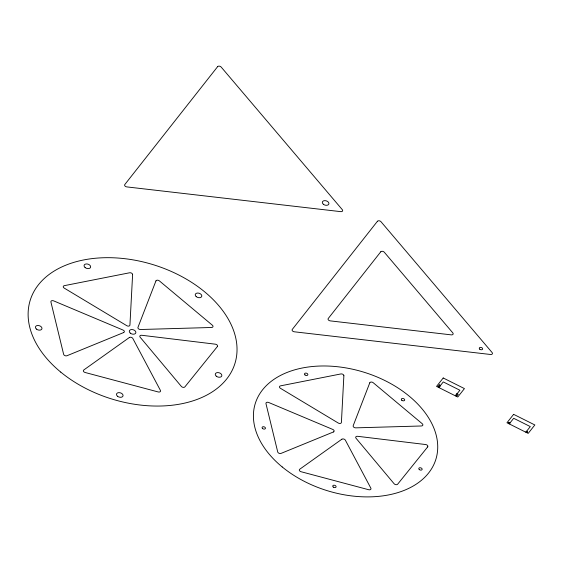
<?xml version="1.0" encoding="UTF-8"?>
<svg xmlns="http://www.w3.org/2000/svg" width="563" height="563" viewBox="0 0 563 563"><rect width="100%" height="100%" fill="white"/><g stroke="black" fill="none" stroke-linecap="round" stroke-linejoin="round"><path stroke-width="0.84" d="M438.83 387.541L443.271 381.925L459.88 390.236L455.439 395.859M509.241 423.904L513.688 418.288L530.297 426.599L525.849 432.222M132.608 274.582L129.933 325.083A2.097 1.379 17.1 0 1 126.795 325.703L64.196 288.087A2.097 1.379 17.1 0 1 64.323 285.659L129.603 272.781A2.097 1.379 17.1 0 1 132.608 274.582M343.873 375.746L341.403 422.426A2.097 1.379 17.1 0 1 338.264 423.038L280.402 388.273A2.097 1.379 17.1 0 1 280.536 385.852L340.868 373.945A2.097 1.379 17.1 0 1 343.873 375.746M155.93 280.951L137.956 327.377A2.097 1.379 17.1 0 0 140.504 329.51L211.554 327.483A2.097 1.379 17.1 0 0 212.413 325.252L159.343 280.853A2.097 1.379 17.1 0 0 155.93 280.951M369.792 382.805L353.184 425.719A2.097 1.379 17.1 0 0 355.732 427.852L421.398 425.98A2.097 1.379 17.1 0 0 422.264 423.749L373.206 382.713A2.097 1.379 17.1 0 0 369.792 382.805M217.628 66.652L124.796 184.544A2.097 1.379 17.1 0 0 126.795 186.902L340.791 211.653A2.097 1.379 17.1 0 0 342.325 209.703L221.168 67.06A2.097 1.379 17.1 0 0 217.628 66.652M377.435 221.28L292.267 329.432A2.097 1.379 17.1 0 0 294.273 331.79L490.577 354.493A2.097 1.379 17.1 0 0 492.111 352.544L380.968 221.688A2.097 1.379 17.1 0 0 377.435 221.28M380.75 251.816L328.229 318.517A2.097 1.379 17.1 0 0 330.235 320.875L451.301 334.872A2.097 1.379 17.1 0 0 452.835 332.923L384.29 252.224A2.097 1.379 17.1 0 0 380.75 251.816M443.215 377.977L436.55 386.401L457.768 397.028L464.433 388.597L443.215 377.977M439.316 384.86L438.049 386.457L439.302 387.091L440.569 385.486L439.316 384.86M456.987 393.706L455.72 395.303L456.973 395.937L458.24 394.332L456.987 393.706M513.632 414.34L506.967 422.764L528.185 433.39L534.85 424.959L513.632 414.34M508.776 422.426L508.466 422.827L509.719 423.453L510.029 423.059L508.776 422.426M526.447 431.272L526.131 431.666L527.39 432.3L527.7 431.905L526.447 431.272M217.374 346.555L184.896 386.872A2.097 1.379 17.1 0 1 181.363 386.443L140.131 337.202A2.097 1.379 17.1 0 1 141.686 335.266L215.397 344.19A2.097 1.379 17.1 0 1 217.374 346.555M427.676 446.909L397.661 484.18A2.097 1.379 17.1 0 1 394.121 483.751L356.013 438.232A2.097 1.379 17.1 0 1 357.568 436.297L425.698 444.545A2.097 1.379 17.1 0 1 427.676 446.909M129.321 337.533L83.76 369.99A2.097 1.379 17.1 0 0 85.083 372.481L158.231 391.961A2.097 1.379 17.1 0 0 160.42 390.405L132.833 338.469A2.097 1.379 17.1 0 0 129.321 337.533M341.847 439.224L299.734 469.225A2.097 1.379 17.1 0 0 301.057 471.724L368.666 489.726A2.097 1.379 17.1 0 0 370.855 488.17L345.358 440.16A2.097 1.379 17.1 0 0 341.847 439.224M123.628 332.557L66.969 355.732A2.097 1.379 17.1 0 1 63.64 354.331L50.909 301.972A2.097 1.379 17.1 0 1 53.626 300.853L123.016 330.038A2.097 1.379 17.1 0 1 123.628 332.557M333.43 431.969L281.057 453.391A2.097 1.379 17.1 0 1 277.728 451.99L265.961 403.594A2.097 1.379 17.1 0 1 268.678 402.482L332.817 429.456A2.097 1.379 17.1 0 1 333.43 431.969M130.313 333.141A3.385 2.224 17.1 0 0 135.796 332.944A3.385 2.224 17.1 0 0 131.636 329.531A3.385 2.224 17.1 0 0 130.313 333.141M196.184 296.595A3.385 2.224 17.1 0 0 201.709 296.511A3.385 2.224 17.1 0 0 197.669 293.034A3.385 2.224 17.1 0 0 196.184 296.595M85.119 267.58A3.385 2.224 17.1 0 0 90.58 267.319A3.385 2.224 17.1 0 0 86.371 263.934A3.385 2.224 17.1 0 0 85.119 267.58M36.391 329.066A3.385 2.224 17.1 0 0 41.894 328.926A3.385 2.224 17.1 0 0 37.798 325.484A3.385 2.224 17.1 0 0 36.391 329.066M117.576 396.296A3.385 2.224 17.1 0 0 123.008 395.979A3.385 2.224 17.1 0 0 118.744 392.629A3.385 2.224 17.1 0 0 117.576 396.296M216.283 376.183A3.385 2.224 17.1 0 0 221.766 375.985A3.385 2.224 17.1 0 0 217.614 372.572A3.385 2.224 17.1 0 0 216.283 376.183M60.762 372.115A107.125 70.276 17.1 0 0 234.173 365.725A107.125 70.276 17.1 0 0 102.804 257.77A107.125 70.276 17.1 0 0 60.762 372.115M323.352 204.249A3.385 2.224 17.1 0 0 328.841 204.045A3.385 2.224 17.1 0 0 324.682 200.632A3.385 2.224 17.1 0 0 323.352 204.249M479.796 349.229A1.731 1.14 17.1 0 0 482.604 349.123A1.731 1.14 17.1 0 0 480.478 347.378A1.731 1.14 17.1 0 0 479.796 349.229M282.197 466.945A94.521 62.014 17.1 0 0 435.206 461.308A94.521 62.014 17.1 0 0 319.291 366.056A94.521 62.014 17.1 0 0 282.197 466.945M419.301 469.584A1.731 1.14 17.1 0 0 422.109 469.486A1.731 1.14 17.1 0 0 419.984 467.733A1.731 1.14 17.1 0 0 419.301 469.584M333.282 487.086A1.731 1.14 17.1 0 0 336.062 486.925A1.731 1.14 17.1 0 0 333.88 485.207A1.731 1.14 17.1 0 0 333.282 487.086M262.583 428.549A1.731 1.14 17.1 0 0 265.405 428.471A1.731 1.14 17.1 0 0 263.308 426.712A1.731 1.14 17.1 0 0 262.583 428.549M305.019 374.951A1.731 1.14 17.1 0 0 307.813 374.824A1.731 1.14 17.1 0 0 305.66 373.093A1.731 1.14 17.1 0 0 305.019 374.951M401.813 400.265A1.731 1.14 17.1 0 0 404.642 400.223A1.731 1.14 17.1 0 0 402.573 398.442A1.731 1.14 17.1 0 0 401.813 400.265"/></g></svg>
